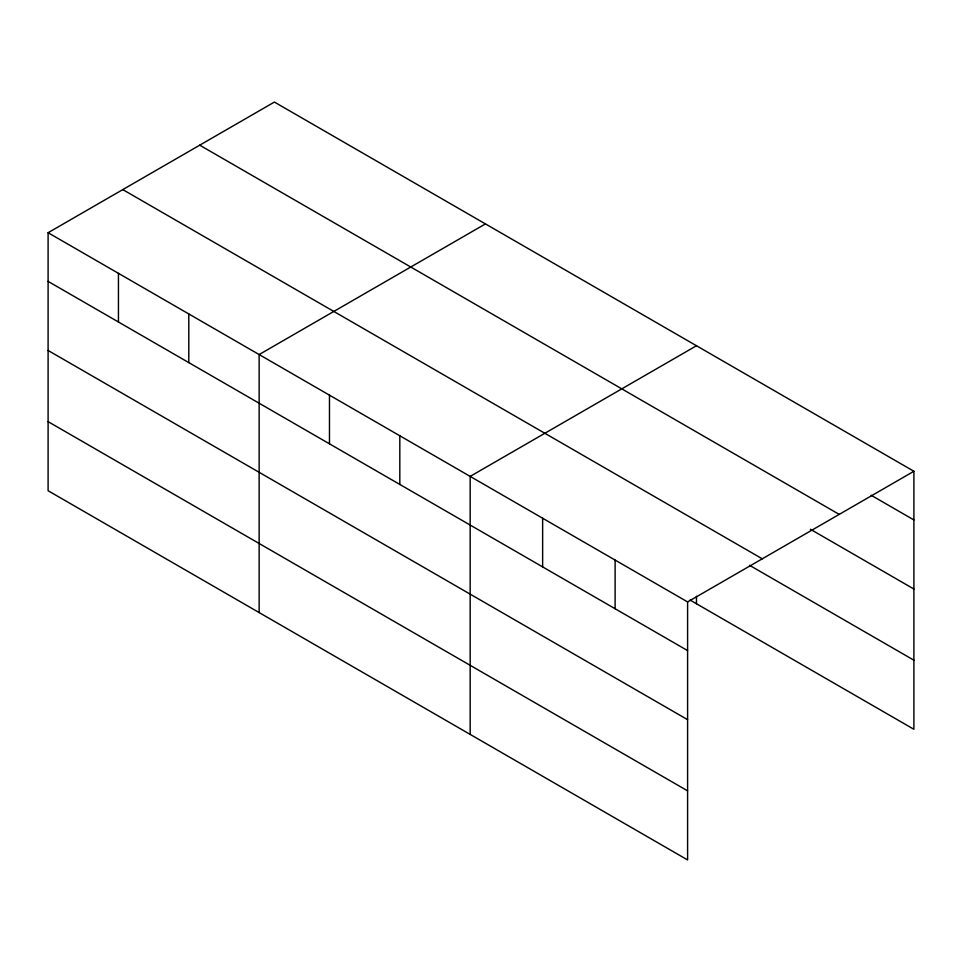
<?xml version="1.0" encoding="UTF-8"?>
<svg xmlns="http://www.w3.org/2000/svg" width="962" height="962" viewBox="0 0 962 962"><rect width="100%" height="100%" fill="white"/><g stroke="black" fill="none" stroke-linecap="round" stroke-linejoin="round"><path stroke-width="1.44" d="M48.1 232.72L687.602 601.923L687.602 859.932L48.1 490.728L48.1 232.72L274.398 102.068L913.9 471.272L913.9 729.28L690.079 600.06M485.437 223.905L259.139 354.557L259.139 612.566M696.476 345.743L470.165 476.394L470.165 734.403M687.602 601.923L913.9 471.272M871.187 495.274L913.9 519.937M199.723 145.178L839.225 514.393M810.365 529.244L913.9 589.021M122.775 189.598L762.277 558.814M749.53 565.295L913.9 660.197M48.1 281.385L687.602 650.589M48.1 350.469L687.602 719.672M48.1 421.645L687.602 790.848M696.476 596.236L696.476 603.751M615.115 560.088L615.115 608.742M542.64 518.241L542.64 566.907M399.819 435.786L399.819 484.451M329.473 395.178L329.473 443.831M188.792 313.949L188.792 362.602M118.446 273.328L118.446 321.993"/></g></svg>
